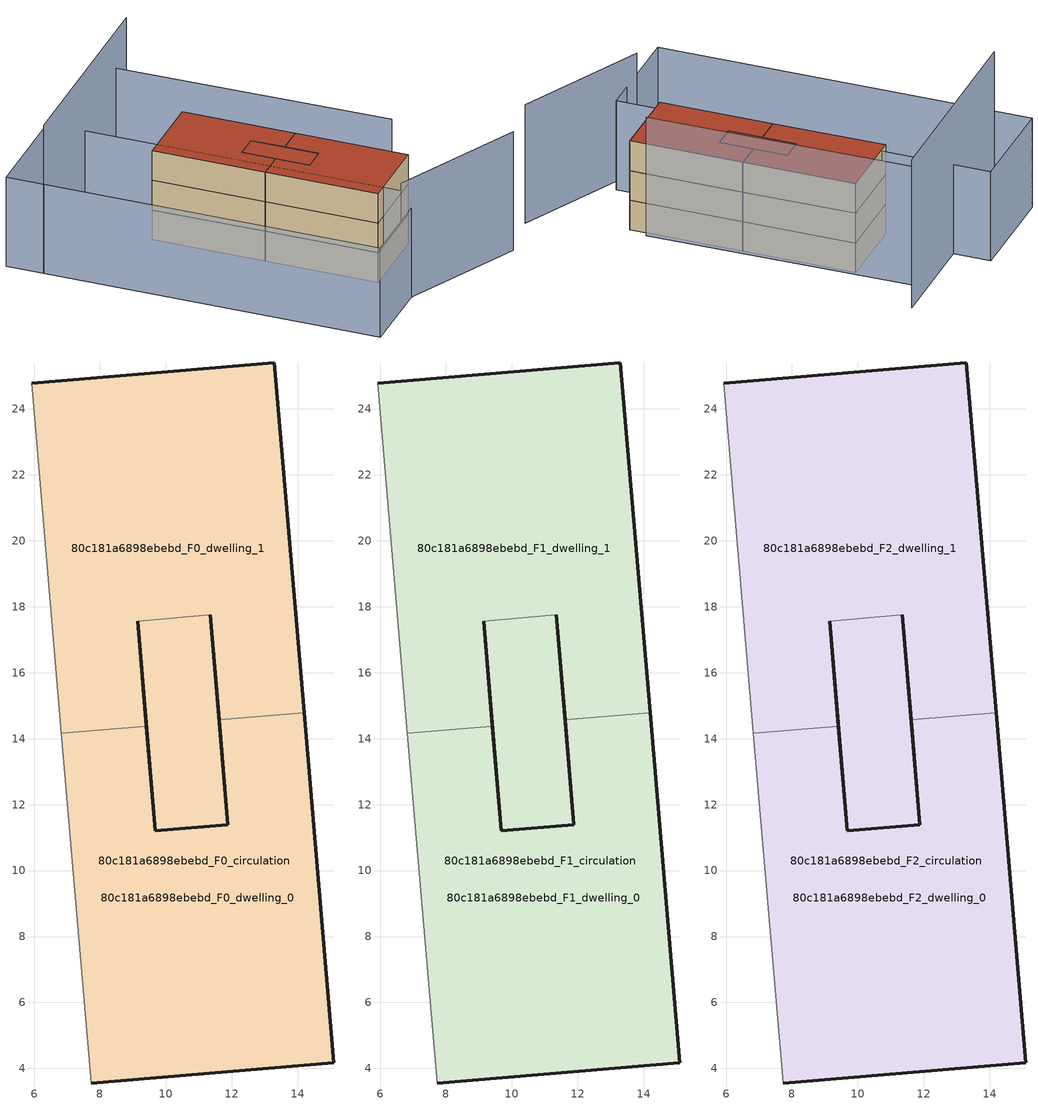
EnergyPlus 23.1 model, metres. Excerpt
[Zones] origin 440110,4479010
80c181a6898ebebd_F0_dwelling_0
 floor ground (EU_floor_Construction): 11.34,17.75 11.61,14.57 11.88,11.39 9.68,11.2 9.41,14.38 9.14,17.56 z0; 14.19,14.79 15.08,4.18 7.73,3.56 6.83,14.16 9.41,14.38 9.68,11.2 11.88,11.39 11.61,14.57 z0
 wall outside (EU_wall_Construction): 7.73,3.56 15.08,4.18 14.19,14.79 / 11.61,14.57 11.88,11.39 9.68,11.2 9.41,14.38 z0:3
 wall adiabatic (EU_wall_Construction): 6.83,14.16 7.73,3.56 z0:3
 wall to 80c181a6898ebebd_F0_dwelling_1 (EU_wall_Construction): 14.19,14.79 11.61,14.57 / 9.41,14.38 6.83,14.16 z0:3
80c181a6898ebebd_F0_dwelling_1
 floor ground (EU_floor_Construction): 13.29,25.39 14.19,14.79 11.61,14.57 11.34,17.75 9.14,17.56 9.18,17.1 9.41,14.38 6.83,14.16 5.94,24.77 z0; 11.34,17.75 11.61,14.57 11.88,11.39 9.68,11.2 9.41,14.38 9.18,17.1 9.14,17.56 z0
 wall outside (EU_wall_Construction): 9.41,14.38 9.14,17.56 / 11.34,17.75 11.61,14.57 / 14.19,14.79 13.29,25.39 5.94,24.77 z0:3
 wall adiabatic (EU_wall_Construction): 5.94,24.77 6.83,14.16 z0:3
 wall to 80c181a6898ebebd_F0_circulation (EU_wall_Construction): 9.14,17.56 11.34,17.75 z0:3
80c181a6898ebebd_F0_circulation
 floor ground (EU_floor_Construction): 11.34,17.75 11.61,14.57 11.88,11.39 9.68,11.2 9.41,14.38 9.18,17.1 9.14,17.56 z0; 14.19,14.79 15.08,4.18 7.73,3.56 6.83,14.16 9.41,14.38 9.68,11.2 11.88,11.39 11.61,14.57 z0; 13.29,25.39 14.19,14.79 11.61,14.57 11.34,17.75 9.14,17.56 9.18,17.1 9.41,14.38 6.83,14.16 5.94,24.77 z0
 wall outside (EU_wall_Construction): 9.14,17.56 9.68,11.2 11.88,11.39 11.34,17.75 z0:3
80c181a6898ebebd_F1_dwelling_0
 floor outside (EU_floor_Construction): 14.19,14.79 15.08,4.18 7.73,3.56 6.83,14.16 9.41,14.38 9.68,11.2 11.88,11.39 11.61,14.57 z3
 floor to 80c181a6898ebebd_F0_dwelling_0 (EU_floor_Construction): 11.34,17.75 11.61,14.57 11.88,11.39 9.68,11.2 9.41,14.38 9.14,17.56 z3
 wall outside (EU_wall_Construction): 7.73,3.56 15.08,4.18 14.19,14.79 / 11.61,14.57 11.88,11.39 9.68,11.2 9.41,14.38 z3:6
 wall adiabatic (EU_wall_Construction): 6.83,14.16 7.73,3.56 z3:6
 wall to 80c181a6898ebebd_F1_dwelling_1 (EU_wall_Construction): 14.19,14.79 11.61,14.57 / 9.41,14.38 6.83,14.16 z3:6
80c181a6898ebebd_F1_dwelling_1
 floor to 80c181a6898ebebd_F0_dwelling_1 (EU_floor_Construction): 13.29,25.39 14.19,14.79 11.61,14.57 11.34,17.75 9.14,17.56 9.18,17.1 9.41,14.38 6.83,14.16 5.94,24.77 z3; 11.34,17.75 11.61,14.57 11.88,11.39 9.68,11.2 9.41,14.38 9.18,17.1 9.14,17.56 z3
 wall outside (EU_wall_Construction): 9.41,14.38 9.14,17.56 / 11.34,17.75 11.61,14.57 / 14.19,14.79 13.29,25.39 5.94,24.77 z3:6
 wall adiabatic (EU_wall_Construction): 5.94,24.77 6.83,14.16 z3:6
 wall to 80c181a6898ebebd_F1_circulation (EU_wall_Construction): 9.14,17.56 11.34,17.75 z3:6
80c181a6898ebebd_F1_circulation
 floor outside (EU_floor_Construction): 13.29,25.39 14.19,14.79 11.61,14.57 11.34,17.75 9.14,17.56 9.18,17.1 9.41,14.38 6.83,14.16 5.94,24.77 z3
 floor to 80c181a6898ebebd_F0_circulation (EU_floor_Construction): 11.34,17.75 11.61,14.57 11.88,11.39 9.68,11.2 9.41,14.38 9.18,17.02 9.14,17.56 z3; 14.19,14.79 15.08,4.18 7.73,3.56 6.83,14.16 9.41,14.38 9.68,11.2 11.88,11.39 11.61,14.57 z3
 wall outside (EU_wall_Construction): 9.14,17.56 9.68,11.2 11.88,11.39 11.34,17.75 z3:6
80c181a6898ebebd_F2_dwelling_0
 floor outside (EU_floor_Construction): 14.19,14.79 15.08,4.18 7.73,3.56 6.83,14.16 9.41,14.38 9.68,11.2 11.88,11.39 11.61,14.57 z6
 floor to 80c181a6898ebebd_F1_dwelling_0 (EU_floor_Construction): 11.34,17.75 11.61,14.57 11.88,11.39 9.68,11.2 9.41,14.38 9.14,17.56 z6
 wall outside (EU_wall_Construction): 7.73,3.56 15.08,4.18 14.19,14.79 / 11.61,14.57 11.88,11.39 9.68,11.2 9.41,14.38 z6:9
 wall adiabatic (EU_wall_Construction): 6.83,14.16 7.73,3.56 z6:9
 wall to 80c181a6898ebebd_F2_dwelling_1 (EU_wall_Construction): 14.19,14.79 11.61,14.57 / 9.41,14.38 6.83,14.16 z6:9
 roof outside (EU_roof_Construction): 11.88,11.39 11.61,14.57 11.34,17.75 9.14,17.56 9.41,14.38 9.68,11.2 z9; 15.08,4.18 14.19,14.79 11.61,14.57 11.88,11.39 9.68,11.2 9.41,14.38 6.83,14.16 7.73,3.56 z9
80c181a6898ebebd_F2_dwelling_1
 floor to 80c181a6898ebebd_F1_dwelling_1 (EU_floor_Construction): 13.29,25.39 14.19,14.79 11.61,14.57 11.34,17.75 9.14,17.56 9.18,17.1 9.41,14.38 6.83,14.16 5.94,24.77 z6; 11.34,17.75 11.61,14.57 11.88,11.39 9.68,11.2 9.41,14.38 9.18,17.1 9.14,17.56 z6
 wall outside (EU_wall_Construction): 9.41,14.38 9.14,17.56 / 11.34,17.75 11.61,14.57 / 14.19,14.79 13.29,25.39 5.94,24.77 z6:9
 wall adiabatic (EU_wall_Construction): 5.94,24.77 6.83,14.16 z6:9
 wall to 80c181a6898ebebd_F2_circulation (EU_wall_Construction): 9.14,17.56 11.34,17.75 z6:9
 roof outside (EU_roof_Construction): 11.88,11.39 11.61,14.57 11.34,17.75 9.14,17.56 9.18,17.1 9.41,14.38 9.68,11.2 z9; 14.19,14.79 13.29,25.39 5.94,24.77 6.83,14.16 9.41,14.38 9.18,17.1 9.14,17.56 11.34,17.75 11.61,14.57 z9
80c181a6898ebebd_F2_circulation
 floor outside (EU_floor_Construction): 13.29,25.39 14.19,14.79 11.61,14.57 11.34,17.75 9.14,17.56 9.18,17.1 9.41,14.38 6.83,14.16 5.94,24.77 z6
 floor to 80c181a6898ebebd_F1_circulation (EU_floor_Construction): 11.34,17.75 11.61,14.57 11.88,11.39 9.68,11.2 9.41,14.38 9.18,17.02 9.14,17.56 z6; 14.19,14.79 15.08,4.18 7.73,3.56 6.83,14.16 9.41,14.38 9.68,11.2 11.88,11.39 11.61,14.57 z6
 wall outside (EU_wall_Construction): 9.14,17.56 9.68,11.2 11.88,11.39 11.34,17.75 z6:9
 roof outside (EU_roof_Construction): 11.88,11.39 11.61,14.57 11.34,17.75 9.14,17.56 9.18,17.1 9.41,14.38 9.68,11.2 z9; 15.08,4.18 14.19,14.79 11.61,14.57 11.88,11.39 9.68,11.2 9.41,14.38 6.83,14.16 7.73,3.56 z9; 14.19,14.79 13.29,25.39 5.94,24.77 6.83,14.16 9.41,14.38 9.18,17.1 9.14,17.56 11.34,17.75 11.61,14.57 z9
shading: 5.52,0.25 18.03,-4.64 / 15.4,5.94 12.98,31.67 z0:12; 6.21,35.14 9.18,0.02 / 9.18,0.02 -0.93,-0.84 / -0.93,-0.84 -3.9,34.29 / -3.9,34.29 6.21,35.14 z0:9; 16.74,32.51 -3.61,30.76 z0:15
[Building]
EU S2 Campaign: North Axis=0; Terrain=City; Solar Distribution=FullExterior
[Site:Location]
Madrid: Latitude=40.5; Longitude=-3.5; Time Zone=1; Elevation=609
[SizingPeriod:WeatherFileDays]
AnnualSizingPeriod: Begin Month=1; Begin Day of Month=1; End Month=12; End Day of Month=31; Day of Week for Start Day=Monday; Use Weather File Daylight Saving Period=No; Use Weather File Rain and Snow Indicators=No
[MATERIAL]
EU_InternalMass_Material: Roughness=MediumRough; Thickness=0.1; Conductivity=1; Density=1800; Specific Heat=900; Thermal Absorptance=0.9; Solar Absorptance=0.7; Visible Absorptance=0.7
[MATERIAL:NOMASS] Roughness=MediumRough; Thermal Absorptance=0.9; Solar Absorptance=0.7; Visible Absorptance=0.7
Name | Thermal Resistance
EU_wall_NoMass | 1.60022
EU_roof_NoMass | 1.57597
EU_floor_NoMass | 0.470652
[CONSTRUCTION]
EU_wall_Construction: EU_wall_NoMass
EU_roof_Construction: EU_roof_NoMass
EU_floor_Construction: EU_floor_NoMass
EU_InternalMass_Construction: EU_InternalMass_Material
[ZONE] Type=1; Multiplier=1; Ceiling Height=autocalculate; Floor Area=autocalculate; Part of Total Floor Area=Yes
Name | Volume
80c181a6898ebebd_F0_dwelling_0; 80c181a6898ebebd_F1_dwelling_0; 80c181a6898ebebd_F2_dwelling_0; 80c181a6898ebebd_F0_dwelling_1; 80c181a6898ebebd_F1_dwelling_1; 80c181a6898ebebd_F2_dwelling_1 | 256.893
80c181a6898ebebd_F0_circulation; 80c181a6898ebebd_F1_circulation; 80c181a6898ebebd_F2_circulation | 471.364
[INTERNALMASS] Construction=EU_InternalMass_Construction; Surface Area=71.4901
Name | Zone or ZoneList
80c181a6898ebebd_F0_dwelling_0_EU_InternalMass | 80c181a6898ebebd_F0_dwelling_0
80c181a6898ebebd_F0_dwelling_1_EU_InternalMass | 80c181a6898ebebd_F0_dwelling_1
80c181a6898ebebd_F1_dwelling_0_EU_InternalMass | 80c181a6898ebebd_F1_dwelling_0
80c181a6898ebebd_F1_dwelling_1_EU_InternalMass | 80c181a6898ebebd_F1_dwelling_1
80c181a6898ebebd_F2_dwelling_0_EU_InternalMass | 80c181a6898ebebd_F2_dwelling_0
80c181a6898ebebd_F2_dwelling_1_EU_InternalMass | 80c181a6898ebebd_F2_dwelling_1
[OTHEREQUIPMENT] Fuel Type=Electricity; Design Level Calculation Method=Watts/Area; Power per Zone Floor Area=1; Fraction Latent=0; Fraction Radiant=0; Fraction Lost=0; Carbon Dioxide Generation Rate=0; EndUse Subcategory=EU_Step8_InternalGains
Name | Zone or ZoneList or Space or SpaceList | Schedule
EU_Step8_InternalGain_80c181a6898ebebd_F0_dwelling_0_f000 | 80c181a6898ebebd_F0_dwelling_0 | EU_Step8_GainSchedule_80c181a6898ebebd_F0_dwelling_0_f000
EU_Step8_InternalGain_80c181a6898ebebd_F0_dwelling_1_f000 | 80c181a6898ebebd_F0_dwelling_1 | EU_Step8_GainSchedule_80c181a6898ebebd_F0_dwelling_1_f000
EU_Step8_InternalGain_80c181a6898ebebd_F1_dwelling_0_f000 | 80c181a6898ebebd_F1_dwelling_0 | EU_Step8_GainSchedule_80c181a6898ebebd_F1_dwelling_0_f000
EU_Step8_InternalGain_80c181a6898ebebd_F1_dwelling_1_f000 | 80c181a6898ebebd_F1_dwelling_1 | EU_Step8_GainSchedule_80c181a6898ebebd_F1_dwelling_1_f000
EU_Step8_InternalGain_80c181a6898ebebd_F2_dwelling_0_f000 | 80c181a6898ebebd_F2_dwelling_0 | EU_Step8_GainSchedule_80c181a6898ebebd_F2_dwelling_0_f000
EU_Step8_InternalGain_80c181a6898ebebd_F2_dwelling_1_f000 | 80c181a6898ebebd_F2_dwelling_1 | EU_Step8_GainSchedule_80c181a6898ebebd_F2_dwelling_1_f000
[ZONEINFILTRATION:DESIGNFLOWRATE] Schedule=EU_AlwaysOn; Design Flow Rate Calculation Method=Flow/Area; Flow Rate per Floor Area=0.0005; Constant Term Coefficient=1; Temperature Term Coefficient=0; Velocity Term Coefficient=0; Velocity Squared Term Coefficient=0
Name | Zone or ZoneList or Space or SpaceList
EU_Circulation_Infiltration_80c181a6898ebebd_F0_circulation | 80c181a6898ebebd_F0_circulation
EU_Circulation_Infiltration_80c181a6898ebebd_F1_circulation | 80c181a6898ebebd_F1_circulation
EU_Circulation_Infiltration_80c181a6898ebebd_F2_circulation | 80c181a6898ebebd_F2_circulation
[ZONEVENTILATION:DESIGNFLOWRATE] Schedule=EU_AlwaysOn; Design Flow Rate Calculation Method=AirChanges/Hour; Air Changes per Hour=0.480704; Ventilation Type=Natural; Fan Pressure Rise=0; Fan Total Efficiency=1; Constant Term Coefficient=1; Temperature Term Coefficient=0; Velocity Term Coefficient=0; Velocity Squared Term Coefficient=0; Minimum Indoor Temperature=-100; Maximum Indoor Temperature=100; Delta Temperature=-100; Minimum Outdoor Temperature=-100; Maximum Outdoor Temperature=100; Maximum Wind Speed=40
Name | Zone or ZoneList or Space or SpaceList
EU_ConstantAir_80c181a6898ebebd_F0_dwelling_0 | 80c181a6898ebebd_F0_dwelling_0
EU_ConstantAir_80c181a6898ebebd_F0_dwelling_1 | 80c181a6898ebebd_F0_dwelling_1
EU_ConstantAir_80c181a6898ebebd_F1_dwelling_0 | 80c181a6898ebebd_F1_dwelling_0
EU_ConstantAir_80c181a6898ebebd_F1_dwelling_1 | 80c181a6898ebebd_F1_dwelling_1
EU_ConstantAir_80c181a6898ebebd_F2_dwelling_0 | 80c181a6898ebebd_F2_dwelling_0
EU_ConstantAir_80c181a6898ebebd_F2_dwelling_1 | 80c181a6898ebebd_F2_dwelling_1
[HVACTEMPLATE:THERMOSTAT] Constant Heating Setpoint=20; Constant Cooling Setpoint=50
EU_HeatOnly_80c181a6898ebebd_F0_dwelling_0; EU_HeatOnly_80c181a6898ebebd_F0_dwelling_1; EU_HeatOnly_80c181a6898ebebd_F1_dwelling_0; EU_HeatOnly_80c181a6898ebebd_F1_dwelling_1; EU_HeatOnly_80c181a6898ebebd_F2_dwelling_0; EU_HeatOnly_80c181a6898ebebd_F2_dwelling_1
[HVACTEMPLATE:ZONE:IDEALLOADSAIRSYSTEM] System Availability Schedule=EU_AlwaysOn; Maximum Heating Supply Air Temperature=50; Minimum Cooling Supply Air Temperature=13; Maximum Heating Supply Air Humidity Ratio=0.0156; Minimum Cooling Supply Air Humidity Ratio=0.0077; Heating Limit=NoLimit; Cooling Limit=NoLimit; Heating Availability Schedule=EU_AlwaysOn; Cooling Availability Schedule=EU_CoolingOff; Dehumidification Control Type=ConstantSensibleHeatRatio; Cooling Sensible Heat Ratio=0.7; Dehumidification Setpoint=60; Humidification Control Type=None; Humidification Setpoint=30; Outdoor Air Method=None; Outdoor Air Flow Rate per Person=0.00944; Outdoor Air Flow Rate per Zone Floor Area=0; Outdoor Air Flow Rate per Zone=0; Demand Controlled Ventilation Type=None; Outdoor Air Economizer Type=NoEconomizer; Heat Recovery Type=None; Sensible Heat Recovery Effectiveness=0.7; Latent Heat Recovery Effectiveness=0.65
Name | Template Thermostat
80c181a6898ebebd_F0_dwelling_0 | EU_HeatOnly_80c181a6898ebebd_F0_dwelling_0
80c181a6898ebebd_F0_dwelling_1 | EU_HeatOnly_80c181a6898ebebd_F0_dwelling_1
80c181a6898ebebd_F1_dwelling_0 | EU_HeatOnly_80c181a6898ebebd_F1_dwelling_0
80c181a6898ebebd_F1_dwelling_1 | EU_HeatOnly_80c181a6898ebebd_F1_dwelling_1
80c181a6898ebebd_F2_dwelling_0 | EU_HeatOnly_80c181a6898ebebd_F2_dwelling_0
80c181a6898ebebd_F2_dwelling_1 | EU_HeatOnly_80c181a6898ebebd_F2_dwelling_1
[SIZING:ZONE] Zone Cooling Design Supply Air Temperature Input Method=SupplyAirTemperature; Zone Cooling Design Supply Air Temperature=13; Zone Heating Design Supply Air Temperature Input Method=SupplyAirTemperature; Zone Heating Design Supply Air Temperature=50; Zone Cooling Design Supply Air Humidity Ratio=0.008; Zone Heating Design Supply Air Humidity Ratio=0.008; Cooling Design Air Flow Method=DesignDay; Cooling Design Air Flow Rate=0; Cooling Minimum Air Flow per Zone Floor Area=0.000762; Cooling Minimum Air Flow=0; Cooling Minimum Air Flow Fraction=0.2; Heating Design Air Flow Method=DesignDay; Heating Design Air Flow Rate=0; Heating Maximum Air Flow per Zone Floor Area=0.002032; Heating Maximum Air Flow=0.141576; Heating Maximum Air Flow Fraction=0.3; Account for Dedicated Outdoor Air System=No; Dedicated Outdoor Air System Control Strategy=NeutralSupplyAir; Dedicated Outdoor Air Low Setpoint Temperature for Design=autosize; Dedicated Outdoor Air High Setpoint Temperature for Design=autosize; Zone Load Sizing Method=Sensible Load Only No Latent Load; Zone Latent Cooling Design Supply Air Humidity Ratio Input Method=HumidityRatioDifference; Zone Cooling Design Supply Air Humidity Ratio Difference=0.005; Zone Latent Heating Design Supply Air Humidity Ratio Input Method=HumidityRatioDifference; Zone Humidification Design Supply Air Humidity Ratio Difference=0.005
80c181a6898ebebd_F0_dwelling_0; 80c181a6898ebebd_F0_dwelling_1; 80c181a6898ebebd_F1_dwelling_0; 80c181a6898ebebd_F1_dwelling_1; 80c181a6898ebebd_F2_dwelling_0; 80c181a6898ebebd_F2_dwelling_1
[SCHEDULE:CONSTANT]
Name | Hourly Value
EU_AlwaysOn | 1
EU_CoolingOff | 0
[SCHEDULE:FILE] Column Number=1; Rows to Skip at Top=0; Number of Hours of Data=8760; Column Separator=Comma; Interpolate to Timestep=No; Minutes per Item=60; Adjust Schedule for Daylight Savings=Yes
Name | File
EU_Step8_GainSchedule_80c181a6898ebebd_F0_dwelling_0_f000 | ../../schedules/80c181a6898ebebd/80c181a6898ebebd_F0_dwelling_0_f000_gain.csv
EU_Step8_GainSchedule_80c181a6898ebebd_F0_dwelling_1_f000 | ../../schedules/80c181a6898ebebd/80c181a6898ebebd_F0_dwelling_1_f000_gain.csv
EU_Step8_GainSchedule_80c181a6898ebebd_F1_dwelling_0_f000 | ../../schedules/80c181a6898ebebd/80c181a6898ebebd_F1_dwelling_0_f000_gain.csv
EU_Step8_GainSchedule_80c181a6898ebebd_F1_dwelling_1_f000 | ../../schedules/80c181a6898ebebd/80c181a6898ebebd_F1_dwelling_1_f000_gain.csv
EU_Step8_GainSchedule_80c181a6898ebebd_F2_dwelling_0_f000 | ../../schedules/80c181a6898ebebd/80c181a6898ebebd_F2_dwelling_0_f000_gain.csv
EU_Step8_GainSchedule_80c181a6898ebebd_F2_dwelling_1_f000 | ../../schedules/80c181a6898ebebd/80c181a6898ebebd_F2_dwelling_1_f000_gain.csv
